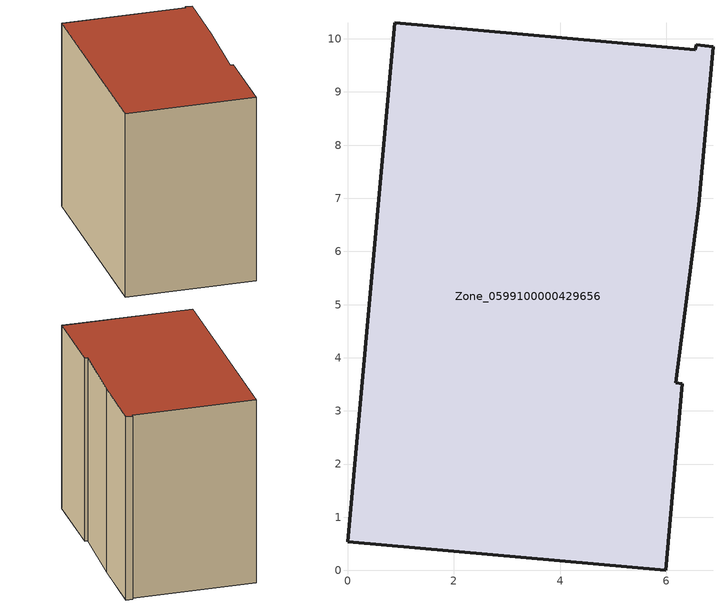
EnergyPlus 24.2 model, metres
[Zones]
Zone_0599100000429656
 floor ground (C_G): 6.54,9.79 6.56,9.89 6.88,9.85 6.61,6.87 6.17,3.53 6.3,3.52 5.98,0 0,0.54 0.89,10.3 z0
 wall outside (C_F): 5.98,0 6.3,3.52 6.17,3.53 6.61,6.87 6.88,9.85 6.56,9.89 6.54,9.79 0.89,10.3 0,0.54 5.98,0 z0:8.9
 roof outside (C_R): 6.17,3.53 6.61,6.87 6.88,9.85 6.56,9.89 6.54,9.79 0.89,10.3 0,0.54 5.98,0 6.3,3.52 z8.9
[BUILDING]
Pand.0599100000429656: North Axis=0; Terrain=City; Loads Convergence Tolerance Value=0.04; Temperature Convergence Tolerance Value=0.4; Solar Distribution=FullExterior; Maximum Number of Warmup Days=25; Minimum Number of Warmup Days=1
[Site:Location]
Rotterdam.The.Hague.AP_ZH_NLD Design_Conditions: Latitude=51.96; Longitude=4.45; Time Zone=1; Elevation=-4.5
[SITE:GROUNDTEMPERATURE:BUILDINGSURFACE]
18, 18, 18, 18, 18, 18, 18, 18, 18, 18, 18, 18
[MATERIAL] Thermal Absorptance=0.9; Solar Absorptance=0.7; Visible Absorptance=0.7
Name | Roughness | Thickness | Conductivity | Density | Specific Heat
G.TC.2006-2014 | MediumSmooth | 0.15 | 0.06 | 540 | 1210
F.TC.2006-2014 | Rough | 0.3 | 0.12 | 1920 | 840
R.TC.2006-2014 | MediumRough | 0.2 | 0.08 | 1500 | 1000
[CONSTRUCTION]
C_G: G.TC.2006-2014
C_F: F.TC.2006-2014
C_R: R.TC.2006-2014
[ZONE]
Zone_0599100000429656: Type=1; Multiplier=1; Ceiling Height=Autocalculate; Volume=Autocalculate; Floor Area=autocalculate; Part of Total Floor Area=Yes
[ZONEINFILTRATION:DESIGNFLOWRATE]
Infil_Zone_0599100000429656: Zone or ZoneList or Space or SpaceList=Zone_0599100000429656; Schedule=AlwaysOn; Design Flow Rate Calculation Method=Flow/Area; Flow Rate per Floor Area=0.0015; Constant Term Coefficient=1; Temperature Term Coefficient=0; Velocity Term Coefficient=0; Velocity Squared Term Coefficient=0
[HVACTEMPLATE:ZONE:IDEALLOADSAIRSYSTEM]
Zone_0599100000429656: Maximum Heating Supply Air Temperature=50; Minimum Cooling Supply Air Temperature=13; Maximum Heating Supply Air Humidity Ratio=0.0156; Minimum Cooling Supply Air Humidity Ratio=0.0077; Heating Limit=NoLimit; Cooling Limit=NoLimit; Dehumidification Control Type=ConstantSensibleHeatRatio; Cooling Sensible Heat Ratio=0.7; Dehumidification Setpoint=60; Humidification Control Type=None; Humidification Setpoint=30; Outdoor Air Method=None; Outdoor Air Flow Rate per Person=0.00944; Outdoor Air Flow Rate per Zone Floor Area=0; Outdoor Air Flow Rate per Zone=0; Demand Controlled Ventilation Type=None; Outdoor Air Economizer Type=NoEconomizer; Heat Recovery Type=None; Sensible Heat Recovery Effectiveness=0.7; Latent Heat Recovery Effectiveness=0.65
[ZONECONTROL:THERMOSTAT]
ThermostatControl_Zone_0599100000429656: Zone or ZoneList=Zone_0599100000429656; Control Type Schedule=DualSetpointControlType; Control 1=Thermostat_Zone_0599100000429656; Temperature Difference Between Cutout And Setpoint=0
[THERMOSTATSETPOINT:DUALSETPOINT]
Thermostat_Zone_0599100000429656: Heating Setpoint Temperature Schedule=HeatingSetpoint_Zone_0599100000429656; Cooling Setpoint Temperature Schedule=CoolingSetpoint_Zone_0599100000429656
[SCHEDULE:COMPACT]
HeatingSetpoint_Zone_0599100000429656: Through: 12/31, For: AllDays, Until: 24:00, 21
CoolingSetpoint_Zone_0599100000429656: Through: 12/31, For: AllDays, Until: 24:00, 24
DualSetpointControlType: Through: 12/31, For: AllDays, Until: 24:00, 4
AlwaysOn: Through: 12/31, For: AllDays, Until: 24:00, 1
